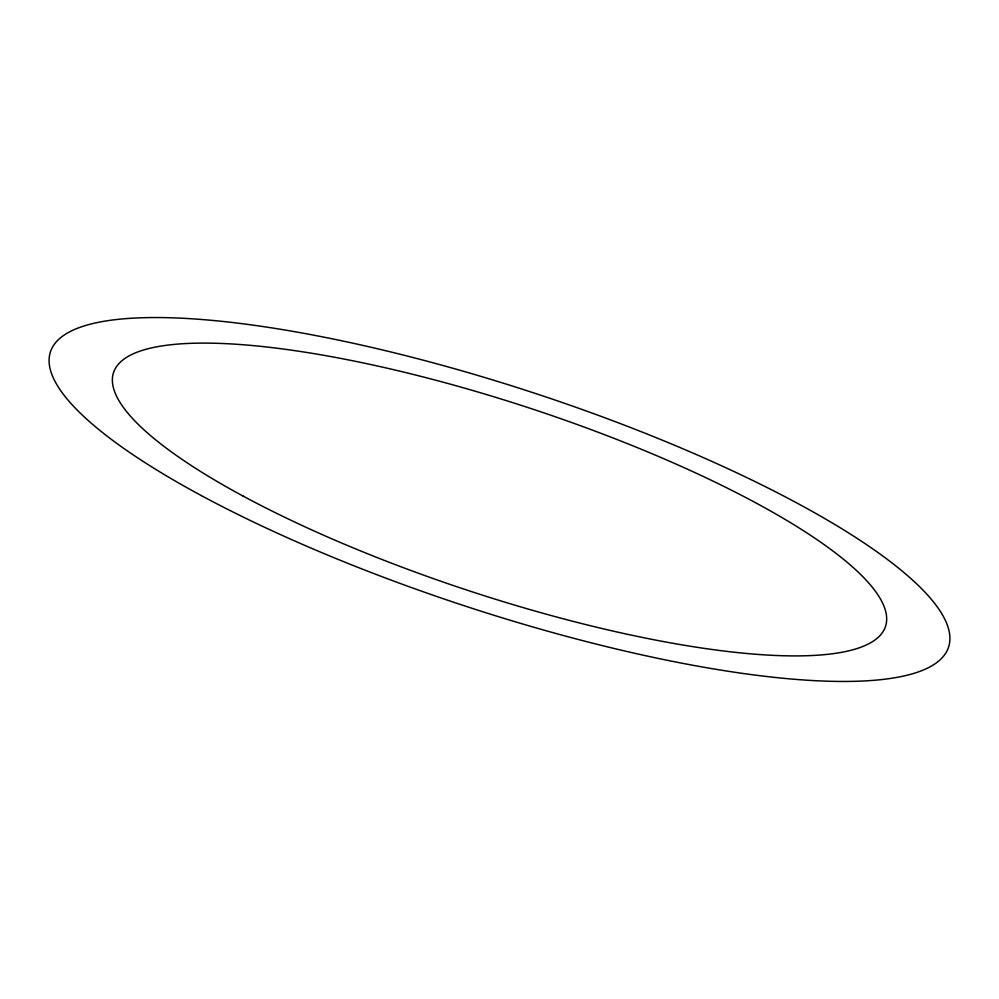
<?xml version="1.0" encoding="UTF-8"?>
<svg xmlns="http://www.w3.org/2000/svg" width="999" height="999" viewBox="0 0 999 999"><rect width="100%" height="100%" fill="white"/><g stroke="black" fill="none" stroke-linecap="round" stroke-linejoin="round"><path stroke-width="1.5" d="M201.323 495.579A472.702 111.95 18.2 0 0 940.946 659.003A472.702 111.95 18.2 0 0 356.231 343.918A472.702 111.95 18.2 0 0 201.323 495.579M243.182 496.128A406.343 96.241 18.2 0 0 878.97 636.613A406.343 96.241 18.2 0 0 376.336 365.759A406.343 96.241 18.2 0 0 243.182 496.128"/></g></svg>
